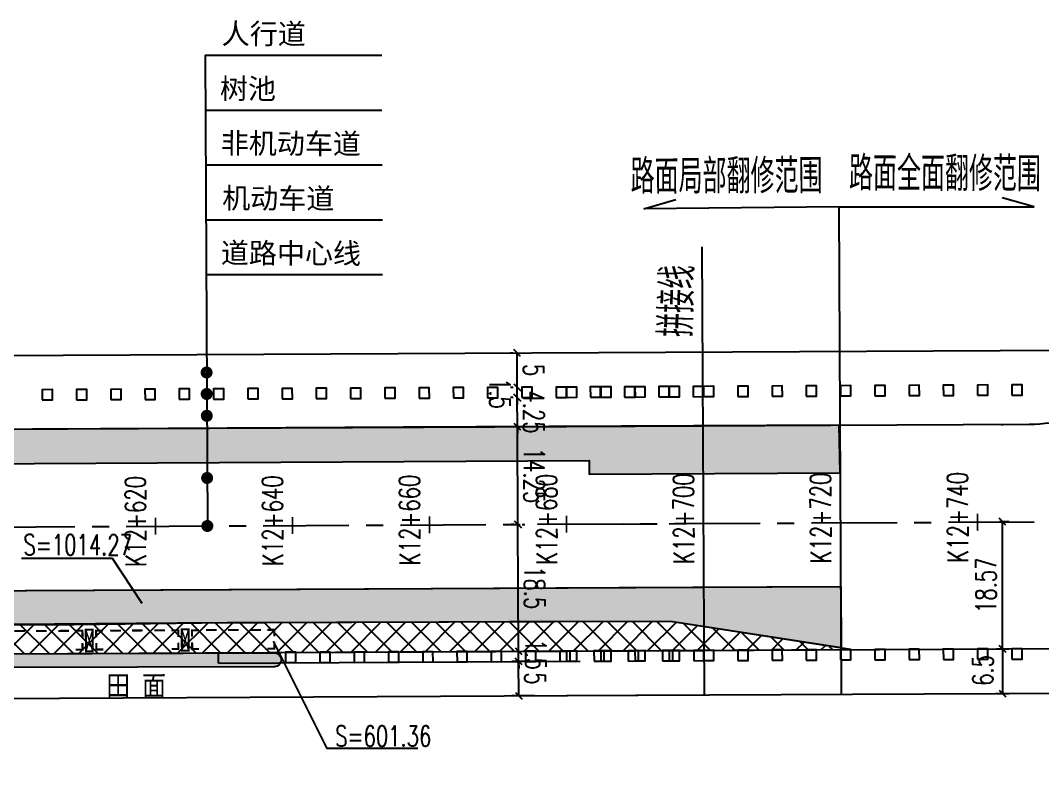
# Model space of a CAD drawing. Extents: x 113363 to 119694, y 18926 to 19620.
# Drawn here: x 116767.5 to 116916.7, y 19244.6 to 19353.6 of the extents above; entities that cross this region are included whole.
import ezdxf
from ezdxf.enums import TextEntityAlignment as Align

# ---------------------------------------------------------------- set-up
doc = ezdxf.new("R2010")
doc.units = 0
doc.linetypes.add('CENTER', pattern=[2, 1.25, -0.25, 0.25, -0.25])
doc.linetypes.add('CONTINOUS', pattern=[0])
for name, color, linetype in [('AXIS', 2, 'Continuous'), ('FW', 4, 'Continuous'), ('SGFW', 4, 'Continuous'), ('SZ-ZH-DIM', 7, 'Continuous'), ('人行道', 1, 'Continuous'), ('公交站', 3, 'Continuous'), ('功能带', 2, 'Continuous'), ('对应标注', 1, 'Continuous'), ('拼接线', 7, 'Continuous'), ('接图线', 1, 'Continuous'), ('树池绿化', 3, 'Continuous'), ('横断面宽度标注', 7, 'Continuous'), ('立道牙', 5, 'Continuous'), ('计量填充层1', 30, 'Continuous'), ('计量填充层2', 241, 'Continuous'), ('路网红线', 7, 'Continuous'), ('辅助填充', 3, 'Continuous')]:
    doc.layers.add(name, color=color, linetype=linetype)
doc.styles.add('H1', font='')
doc.styles.add('hysztext', font='txtd.shx', dxfattribs={"width": 0.7, "bigfont": 'hztxt.shx'})
doc.styles.add('HZTXT', font='ROMANS', dxfattribs={"width": 0.75, "bigfont": 'HZTXT'})
doc.styles.add('txtd', font='txtd.shx', dxfattribs={"width": 0.7, "bigfont": 'hztxt.shx'})
doc.styles.add('XBT', font='', dxfattribs={"width": 0.85})
doc.styles.get('H1').set_extended_font_data('宋体')
doc.styles.get('XBT').set_extended_font_data('宋体')
doc.dimstyles.get("Standard").update_dxf_attribs({"dimtxt": 3, "dimasz": 1, "dimexe": 1, "dimexo": 0.625, "dimgap": 0.9, "dimtad": 1, "dimdsep": 46, "dimtxsty": 'txtd', "dimblk": 'OBLIQUE', "dimcen": 0.09, "dimclrd": 256, "dimadec": 0, "dimazin": 0, "dimtfac": 1, "dimtix": 1, "dimtmove": 2, "dimatfit": 3, "dimfxl": 1, "dimtolj": 1, "dimtzin": 0, "dimlwd": -1, "dimarcsym": 0})

# ---------------------------------------------------------------- blocks, each defined once
blk = doc.blocks.new('_Oblique')
at = {"color": 0, "linetype": 'ByBlock', "lineweight": -2}
blk.add_line((-0.5, -0.5), (0.5, 0.5), dxfattribs=at)
blk = doc.blocks.new('*U294')
at = {"layer": '横断面宽度标注', "color": 0, "linetype": 'CONTINOUS', "lineweight": -2, "transparency": 16777216}
for p, q in [((116842.53, 19260.09), (116839.23, 19260.07)), ((116842.56, 19255.09), (116839.26, 19255.07))]:
    blk.add_line(p, q, dxfattribs=at)
at = {"layer": '横断面宽度标注', "linetype": 'CONTINOUS', "transparency": 16777216}
blk.add_line((116840.26, 19255.08), (116840.23, 19260.08), dxfattribs=at)
for p, rotation in [((116840.23, 19260.08), 90.28595695268815), ((116840.26, 19255.08), 270.2859569526881)]:
    blk.add_blockref('_Oblique', p, dxfattribs=dict(at, rotation=rotation))
at = {"layer": '横断面宽度标注', "color": 0, "linetype": 'CONTINOUS', "transparency": 16777216, "insert": (116842.64, 19257.59), "char_height": 3, "width": 0.000000001, "attachment_point": 5, "rotation": 270.286, "style": 'txtd'}
blk.add_mtext('\\A1;5', dxfattribs=at)
blk = doc.blocks.new('*U306')
at = {"layer": '横断面宽度标注', "color": 0, "linetype": 'CONTINOUS', "lineweight": -2, "transparency": 16777216}
for p, q in [((116839.6, 19261.57), (116839.22, 19261.57)), ((116842.53, 19260.09), (116839.23, 19260.07))]:
    blk.add_line(p, q, dxfattribs=at)
at = {"layer": '横断面宽度标注', "linetype": 'CONTINOUS', "transparency": 16777216}
for p, q in [((116840.22, 19261.58), (116840.22, 19262.57)), ((116840.23, 19260.08), (116840.22, 19261.58)), ((116840.23, 19260.08), (116840.24, 19259.08))]:
    blk.add_line(p, q, dxfattribs=at)
for p, rotation in [((116840.22, 19261.58), 270.2859569526877), ((116840.23, 19260.08), 90.28595695268774)]:
    blk.add_blockref('_Oblique', p, dxfattribs=dict(at, rotation=rotation))
at = {"layer": '横断面宽度标注', "color": 0, "linetype": 'CONTINOUS', "transparency": 16777216, "insert": (116842.76, 19261.08), "char_height": 3, "width": 0.000000001, "attachment_point": 5, "rotation": 270.286, "style": 'txtd'}
blk.add_mtext('\\A1;1.5', dxfattribs=at)
blk = doc.blocks.new('*U318')
at = {"layer": '横断面宽度标注', "color": 0, "linetype": 'CONTINOUS', "lineweight": -2, "transparency": 16777216}
for p, q in [((116839.51, 19280.07), (116839.13, 19280.07)), ((116840.85, 19261.58), (116841.22, 19261.58))]:
    blk.add_line(p, q, dxfattribs=at)
at = {"layer": '横断面宽度标注', "linetype": 'CONTINOUS', "transparency": 16777216}
blk.add_line((116840.22, 19261.58), (116840.13, 19280.07), dxfattribs=at)
for p, rotation in [((116840.13, 19280.07), 90.28595695268774), ((116840.22, 19261.58), 270.2859569526877)]:
    blk.add_blockref('_Oblique', p, dxfattribs=dict(at, rotation=rotation))
at = {"layer": '横断面宽度标注', "color": 0, "linetype": 'CONTINOUS', "transparency": 16777216, "insert": (116842.58, 19270.84), "char_height": 3, "width": 0.000000001, "attachment_point": 5, "rotation": 270.286, "style": 'txtd'}
blk.add_mtext('\\A1;18.5', dxfattribs=at)
blk = doc.blocks.new('*U330')
at = {"layer": '横断面宽度标注', "color": 0, "linetype": 'CONTINOUS', "lineweight": -2, "transparency": 16777216}
for p, q in [((116839.44, 19294.32), (116839.06, 19294.32)), ((116840.76, 19280.08), (116841.13, 19280.08))]:
    blk.add_line(p, q, dxfattribs=at)
at = {"layer": '横断面宽度标注', "linetype": 'CONTINOUS', "transparency": 16777216}
blk.add_line((116840.13, 19280.07), (116840.06, 19294.32), dxfattribs=at)
for p, rotation in [((116840.06, 19294.32), 90.28595695268774), ((116840.13, 19280.07), 270.2859569526877)]:
    blk.add_blockref('_Oblique', p, dxfattribs=dict(at, rotation=rotation))
at = {"layer": '横断面宽度标注', "color": 0, "linetype": 'CONTINOUS', "transparency": 16777216, "insert": (116842.5, 19287.21), "char_height": 3, "width": 0.000000001, "attachment_point": 5, "rotation": 270.286, "style": 'txtd'}
blk.add_mtext('\\A1;14.25', dxfattribs=at)
blk = doc.blocks.new('*U9')
at = {"layer": '横断面宽度标注', "color": 0, "linetype": 'CONTINOUS', "lineweight": -2, "transparency": 16777216}
for p, q in [((116839.42, 19298.57), (116839.04, 19298.57)), ((116839.44, 19294.32), (116839.06, 19294.32))]:
    blk.add_line(p, q, dxfattribs=at)
at = {"layer": '横断面宽度标注', "linetype": 'CONTINOUS', "transparency": 16777216}
for p, q in [((116840.04, 19298.57), (116840.03, 19299.57)), ((116840.06, 19294.32), (116840.04, 19298.57)), ((116840.06, 19294.32), (116840.06, 19293.32))]:
    blk.add_line(p, q, dxfattribs=at)
for p, rotation in [((116840.04, 19298.57), 270.2859569526877), ((116840.06, 19294.32), 90.28595695268774)]:
    blk.add_blockref('_Oblique', p, dxfattribs=dict(at, rotation=rotation))
at = {"layer": '横断面宽度标注', "color": 0, "linetype": 'CONTINOUS', "transparency": 16777216, "insert": (116842.45, 19296.46), "char_height": 3, "width": 0.000000001, "attachment_point": 5, "rotation": 270.286, "style": 'txtd'}
blk.add_mtext('\\A1;4.25', dxfattribs=at)
blk = doc.blocks.new('*U21')
at = {"layer": '横断面宽度标注', "color": 0, "linetype": 'CONTINOUS', "lineweight": -2, "transparency": 16777216}
for p, q in [((116839.41, 19300.07), (116839.03, 19300.07)), ((116839.42, 19298.57), (116839.04, 19298.57))]:
    blk.add_line(p, q, dxfattribs=at)
at = {"layer": '横断面宽度标注', "linetype": 'CONTINOUS', "transparency": 16777216}
for p, q in [((116840.03, 19300.07), (116840.03, 19301.07)), ((116840.04, 19298.57), (116840.03, 19300.07)), ((116840.04, 19298.57), (116840.04, 19297.57))]:
    blk.add_line(p, q, dxfattribs=at)
for p, rotation in [((116840.03, 19300.07), 270.2859569526877), ((116840.04, 19298.57), 90.28595695268774)]:
    blk.add_blockref('_Oblique', p, dxfattribs=dict(at, rotation=rotation))
at = {"layer": '横断面宽度标注', "color": 0, "linetype": 'CONTINOUS', "transparency": 16777216, "insert": (116837.5, 19299.18), "char_height": 3, "width": 0.000000001, "attachment_point": 5, "rotation": 270.286, "style": 'txtd'}
blk.add_mtext('\\A1;1.5', dxfattribs=at)
blk = doc.blocks.new('*U33')
at = {"layer": '横断面宽度标注', "color": 0, "linetype": 'CONTINOUS', "lineweight": -2, "transparency": 16777216}
for p, q in [((116839.38, 19305.07), (116839.01, 19305.07)), ((116839.41, 19300.07), (116839.03, 19300.07))]:
    blk.add_line(p, q, dxfattribs=at)
at = {"layer": '横断面宽度标注', "linetype": 'CONTINOUS', "transparency": 16777216}
blk.add_line((116840.03, 19300.07), (116840.01, 19305.07), dxfattribs=at)
for p, rotation in [((116840.01, 19305.07), 90.28595695268774), ((116840.03, 19300.07), 270.2859569526877)]:
    blk.add_blockref('_Oblique', p, dxfattribs=dict(at, rotation=rotation))
at = {"layer": '横断面宽度标注', "color": 0, "linetype": 'CONTINOUS', "transparency": 16777216, "insert": (116842.42, 19302.59), "char_height": 3, "width": 0.000000001, "attachment_point": 5, "rotation": 270.286, "style": 'txtd'}
blk.add_mtext('\\A1;5', dxfattribs=at)
blk = doc.blocks.new('*U40')
at = {"layer": '横断面宽度标注', "color": 0, "linetype": 'CONTINOUS', "lineweight": -2, "transparency": 16777216}
for p, q in [((116909.97, 19261.92), (116911.85, 19261.92)), ((116910, 19255.42), (116911.85, 19255.42))]:
    blk.add_line(p, q, dxfattribs=at)
at = {"layer": '横断面宽度标注', "linetype": 'CONTINOUS', "transparency": 16777216}
blk.add_line((116910.85, 19261.92), (116910.85, 19255.42), dxfattribs=at)
for p, rotation in [((116910.85, 19261.92), 90), ((116910.85, 19255.42), 270)]:
    blk.add_blockref('_Oblique', p, dxfattribs=dict(at, rotation=rotation))
at = {"layer": '横断面宽度标注', "color": 0, "linetype": 'CONTINOUS', "transparency": 16777216, "insert": (116907.99, 19258.79), "char_height": 3, "width": 0.000000001, "attachment_point": 5, "rotation": 90, "style": 'txtd'}
blk.add_mtext('\\A1;6.5', dxfattribs=at)
blk = doc.blocks.new('*U41')
at = {"layer": '横断面宽度标注', "color": 0, "linetype": 'CONTINOUS', "lineweight": -2, "transparency": 16777216}
for p, q in [((116910.44, 19280.49), (116911.85, 19280.49)), ((116909.97, 19261.92), (116911.85, 19261.92))]:
    blk.add_line(p, q, dxfattribs=at)
at = {"layer": '横断面宽度标注', "linetype": 'CONTINOUS', "transparency": 16777216}
blk.add_line((116910.85, 19261.92), (116910.85, 19280.49), dxfattribs=at)
for p, rotation in [((116910.85, 19280.49), 90), ((116910.85, 19261.92), 270)]:
    blk.add_blockref('_Oblique', p, dxfattribs=dict(at, rotation=rotation))
at = {"layer": '横断面宽度标注', "color": 0, "linetype": 'CONTINOUS', "transparency": 16777216, "insert": (116908.45, 19271.2), "char_height": 3, "width": 0.000000001, "attachment_point": 5, "rotation": 90, "style": 'txtd'}
blk.add_mtext('\\A1;18.57', dxfattribs=at)
blk = doc.blocks.new('11')
at = {"layer": '树池绿化', "linetype": 'CONTINOUS'}
blk.add_lwpolyline([(0, 0), (1.5, 0), (1.5, 1.5), (0, 1.5)], close=True, dxfattribs=at)
blk = doc.blocks.new('三位2')
at = {"layer": '公交站'}
blk.add_hatch(color=256, dxfattribs=at).paths.add_polyline_path([(17.66, -9.6, 0.999374), (18.44, -7.75), (-18.44, 7.75, 0.999374), (-19.21, 5.91)])
at = {"layer": '公交站', "linetype": 'Continuous'}
for points in [[(-17.53, 9.92, 0.3, 0.3, 0), (-17.16, 10.8, 0.3, 0.3, 0), (-16.23, 10.41, 0.3, 0.3, 0)], [(-17.86, 9.15, 0.3, 0.3, 0), (-18.23, 8.27, 0.3, 0.3, 0), (-17.29, 7.88, 0.3, 0.3, 0)], [(-13.83, 9.41, 0.3, 0.3, 0), (-15.27, 10.01, 0.3, 0.3, 0)], [(-10.89, 8.18, 0.3, 0.3, 0), (-12.34, 8.79, 0.3, 0.3, 0)], [(-7.89, 6.92, 0.3, 0.3, 0), (-9.33, 7.53, 0.3, 0.3, 0)], [(-6.46, 5.29, 0.3, 0.3, 0), (-6.09, 6.17, 0.3, 0.3, 0), (-7.03, 6.57, 0.3, 0.3, 0)], [(-5.87, 2.83, 0.2, 0.2, 0), (-5.58, 6.12, 0.2, 0.2, 0)], [(-6.79, 4.52, 0.3, 0.3, 0), (-7.15, 3.64, 0.3, 0.3, 0), (-8.09, 4.03, 0.3, 0.3, 0)], [(-4.65, 5.73, 0.2, 0.2, 0), (-6.79, 3.22, 0.2, 0.2, 0)], [(-4.62, 4.52, 0.3, 0.3, 0), (-4.25, 5.4, 0.3, 0.3, 0), (-3.31, 5.01, 0.3, 0.3, 0)], [(-0.92, 4.01, 0.3, 0.3, 0), (-2.36, 4.61, 0.3, 0.3, 0)], [(-4.94, 3.75, 0.3, 0.3, 0), (-5.31, 2.87, 0.3, 0.3, 0), (-4.37, 2.47, 0.3, 0.3, 0)], [(2.02, 2.78, 0.3, 0.3, 0), (0.58, 3.38, 0.3, 0.3, 0)], [(5.03, 1.52, 0.3, 0.3, 0), (3.59, 2.13, 0.3, 0.3, 0)], [(6.45, -0.11, 0.3, 0.3, 0), (6.82, 0.77, 0.3, 0.3, 0), (5.89, 1.16, 0.3, 0.3, 0)], [(8.26, 0.33, 0.2, 0.2, 0), (6.13, -2.18, 0.2, 0.2, 0)], [(7.05, -2.57, 0.2, 0.2, 0), (7.34, 0.72, 0.2, 0.2, 0)], [(8.3, -0.88, 0.3, 0.3, 0), (8.67, 0, 0.3, 0.3, 0), (9.6, -0.39, 0.3, 0.3, 0)], [(6.13, -0.88, 0.3, 0.3, 0), (5.76, -1.76, 0.3, 0.3, 0), (4.83, -1.37, 0.3, 0.3, 0)], [(12, -1.39, 0.3, 0.3, 0), (10.56, -0.79, 0.3, 0.3, 0)], [(7.98, -1.65, 0.3, 0.3, 0), (7.61, -2.54, 0.3, 0.3, 0), (8.54, -2.93, 0.3, 0.3, 0)], [(14.94, -2.62, 0.3, 0.3, 0), (13.5, -2.02, 0.3, 0.3, 0)], [(17.95, -3.88, 0.3, 0.3, 0), (16.5, -3.28, 0.3, 0.3, 0)], [(19.37, -5.51, 0.3, 0.3, 0), (19.74, -4.63, 0.3, 0.3, 0), (18.8, -4.24, 0.3, 0.3, 0)], [(19.05, -6.28, 0.3, 0.3, 0), (18.68, -7.17, 0.3, 0.3, 0), (17.74, -6.77, 0.3, 0.3, 0)]]:
    blk.add_lwpolyline(points, format="xyseb", dxfattribs=at)
at = {"layer": '公交站'}
blk.add_lwpolyline([(18.44, -7.75, -1), (17.66, -9.59), (-19.21, 5.91, -1), (-18.44, 7.75)], format="xyb", close=True, dxfattribs=at)
at = {"layer": '公交站', "linetype": 'Continuous'}
for points in [[(-4.65, 5.73, 0.3, 0.3, 0), (-5.58, 6.12, 0.3, 0.3, 0), (-6.79, 3.22, 0.3, 0.3, 0), (-5.87, 2.83, 0.3, 0.3, 0)], [(8.26, 0.33, 0.3, 0.3, 0), (7.34, 0.72, 0.3, 0.3, 0), (6.13, -2.18, 0.3, 0.3, 0), (7.05, -2.57, 0.3, 0.3, 0)]]:
    blk.add_lwpolyline(points, format="xyseb", close=True, dxfattribs=at)
at = {"layer": '公交站', "style": 'XBT', "width": 0.85}
blk.add_attdef('公交站台', text='', height=3, rotation=337.1616, dxfattribs=at).set_placement((-9.91, -3.65), align=Align.BOTTOM_LEFT)

msp = doc.modelspace()

# ---------------------------------------------------------------- hatches: boundary and pattern name
at = {"layer": '计量填充层1'}
h = msp.add_hatch(dxfattribs=at)
h.set_pattern_fill('NET', color=256, scale=0.8, angle=45, style=0)
h.paths.add_polyline_path([(116888.663, 19261.811), (116862.414, 19265.902), (116838.854, 19265.873), (116829.973, 19265.843), (116813.659, 19265.789), (116797.686, 19265.729), (116775.358, 19265.41), (116748.742, 19265.346), (116742.338, 19264.371), (116735.499, 19263.33), (116720.514, 19261.012), (116724.695, 19260.998), (116727.868, 19261.014), (116822.994, 19261.489), (116871.402, 19261.731)])
at = {"layer": '计量填充层2'}
h = msp.add_hatch(dxfattribs=at)
h.set_pattern_fill('ANSI33', color=256, scale=0.3, style=0)
h.paths.add_polyline_path([(116887.268, 19271.024), (116887.313, 19262.059), (116862.414, 19265.902), (116828.625, 19265.838), (116790.46, 19265.687), (116748.443, 19265.345), (116720.198, 19260.976), (116707.843, 19260.79), (116702.974, 19260.853), (116699.609, 19260.731), (116697.906, 19260.223), (116696.985, 19260.026), (116694.806, 19264.579), (116711.007, 19267.254), (116710.867, 19266.41), (116711.139, 19265.984), (116711.869, 19265.684), (116723.286, 19265.766), (116723.713, 19265.999), (116724.06, 19266.784), (116723.878, 19267.318), (116723.341, 19267.742), (116748.358, 19270.345), (116818.337, 19270.686), (116854.838, 19270.864)])
h.paths.add_polyline_path([(116759.778, 19293.924), (116755.137, 19294.008), (116746.375, 19294.759), (116741.404, 19295.52), (116735.207, 19296.541), (116729.199, 19297.379), (116722.684, 19297.873), (116682.668, 19297.789), (116682.698, 19291.789), (116710.832, 19291.846), (116711.259, 19292.757), (116711.828, 19292.935), (116722.41, 19292.987), (116723.216, 19292.979), (116723.859, 19292.593), (116724.282, 19292.044), (116724.467, 19288.71), (116850.513, 19289.414), (116850.524, 19287.414), (116887.186, 19287.607), (116887.039, 19294.557), (116823.44, 19294.263), (116789.056, 19294.07), (116769.254, 19293.96)])

# ---------------------------------------------------------------- linework, layer by layer
at = {"layer": 'AXIS', "color": 211, "linetype": 'CENTER', "ltscale": 10}
for p, q in [((113543.008, 19263.619), (119536.495, 19293.532)), ((116847.223, 19280.11), (116867.222, 19280.21))]:
    msp.add_line(p, q, dxfattribs=at)
at = {"layer": 'FW', "linetype": 'CONTINOUS'}
for p, q in [((116858.524, 19326.127), (116863.167, 19327.467)), ((116915.461, 19326.411), (116910.805, 19327.704)), ((116886.992, 19326.411), (116858.524, 19326.127)), ((116887.347, 19255.31), (116886.992, 19326.411)), ((116886.992, 19326.411), (116915.461, 19326.411)), ((116867.347, 19255.21), (116867.021, 19320.547))]:
    msp.add_line(p, q, dxfattribs=at)
at = {"layer": 'SZ-ZH-DIM'}
for points in [[(116787.217, 19281.061, 0.25, 0.25, 0), (116787.23, 19278.561, 0.25, 0.25, 0)], [(116807.217, 19281.161, 0.25, 0.25, 0), (116807.229, 19278.661, 0.25, 0.25, 0)], [(116827.217, 19281.26, 0.25, 0.25, 0), (116827.229, 19278.76, 0.25, 0.25, 0)], [(116847.216, 19281.36, 0.25, 0.25, 0), (116847.229, 19278.86, 0.25, 0.25, 0)], [(116847.216, 19281.36, 0.25, 0.25, 0), (116847.229, 19278.86, 0.25, 0.25, 0)], [(116847.216, 19281.36, 0.25, 0.25, 0), (116847.229, 19278.86, 0.25, 0.25, 0)], [(116867.216, 19281.46, 0.25, 0.25, 0), (116867.229, 19278.96, 0.25, 0.25, 0)], [(116867.216, 19281.46, 0.25, 0.25, 0), (116867.229, 19278.96, 0.25, 0.25, 0)], [(116887.216, 19281.56, 0.25, 0.25, 0), (116887.228, 19279.06, 0.25, 0.25, 0)], [(116907.216, 19281.66, 0.25, 0.25, 0), (116907.228, 19279.16, 0.25, 0.25, 0)]]:
    msp.add_lwpolyline(points, format="xyseb", dxfattribs=at)
at = {"layer": '人行道', "ltscale": 10}
for p, q in [((116759.19, 19304.671), (116930.307, 19305.525)), ((116847.223, 19255.11), (116954.994, 19255.648)), ((116847.223, 19255.11), (116954.994, 19255.648)), ((116847.223, 19255.11), (116867.347, 19255.21)), ((116847.223, 19255.11), (116867.347, 19255.21))]:
    msp.add_line(p, q, dxfattribs=at)
at = {"layer": '功能带', "linetype": 'CONTINOUS'}
for p, q in [((116794.457, 19348.518), (116794.8, 19279.849)), ((116794.457, 19348.518), (116820.247, 19348.518)), ((116794.457, 19340.518), (116820.286, 19340.518)), ((116794.497, 19332.518), (116820.326, 19332.518)), ((116794.537, 19324.518), (116820.366, 19324.518)), ((116794.537, 19316.518), (116820.366, 19316.518))]:
    msp.add_line(p, q, dxfattribs=at)
for points in [[(116794.313, 19302.235, 1, 1, 1), (116795.063, 19302.235, 1, 1, 1)], [(116794.329, 19299.104, 1, 1, 1), (116795.079, 19299.104, 1, 1, 1)], [(116794.345, 19295.918, 1, 1, 1), (116795.095, 19295.918, 1, 1, 1)], [(116794.39, 19286.848, 1, 1, 1), (116795.14, 19286.848, 1, 1, 1)], [(116794.425, 19279.849, 1, 1, 1), (116795.175, 19279.849, 1, 1, 1)]]:
    msp.add_lwpolyline(points, format="xyseb", close=True, dxfattribs=at)
at = {"layer": '对应标注', "linetype": 'CONTINOUS'}
for p, q in [((116780.975, 19275.124), (116767.68, 19275.124)), ((116785.302, 19268.524), (116780.975, 19275.124)), ((116804.422, 19263.067), (116812.225, 19247.391)), ((116825.52, 19247.391), (116812.225, 19247.391))]:
    msp.add_line(p, q, dxfattribs=at)
at = {"layer": '拼接线'}
msp.add_line((116867.347, 19255.21), (116867.021, 19320.547), dxfattribs=at)
at = {"layer": '接图线', "linetype": 'CONTINOUS'}
msp.add_line((116867.347, 19255.21), (116867.021, 19320.547), dxfattribs=at)
at = {"layer": '树池绿化', "linetype": 'CONTINOUS'}
for q in [(116796.419, 19261.356), (116796.419, 19261.356), (116849.19, 19260.12)]:
    msp.add_line((116796.427, 19259.856), q, dxfattribs=at)
at = {"layer": '立道牙'}
for p, q in [((116759.19, 19293.921), (116847.151, 19294.36)), ((116847.223, 19294.36), (116867.151, 19294.46)), ((116759.19, 19261.171), (116847.315, 19261.61)), ((116847.223, 19261.61), (116867.315, 19261.71))]:
    msp.add_line(p, q, dxfattribs=at)
at = {"layer": '立道牙', "ltscale": 10}
for p, q in [((116847.223, 19294.36), (116914.747, 19294.697)), ((116910.642, 19294.633), (116910.933, 19294.634)), ((116847.223, 19261.61), (116951.5, 19262.13))]:
    msp.add_line(p, q, dxfattribs=at)
msp.add_arc((116914.622, 19319.697), 25, 270.28596, 299.00517, dxfattribs=at)
at = {"layer": '计量填充层1'}
msp.add_lwpolyline([(116888.663, 19261.811), (116862.414, 19265.902), (116838.854, 19265.873), (116829.973, 19265.843), (116813.659, 19265.789), (116797.686, 19265.729), (116775.358, 19265.41), (116748.742, 19265.346), (116742.338, 19264.371), (116735.499, 19263.33), (116720.514, 19261.012), (116724.695, 19260.998), (116727.868, 19261.014), (116822.994, 19261.489), (116871.402, 19261.731)], close=True, dxfattribs=at)
at = {"layer": '计量填充层2'}
for p, q in [((116867.269, 19270.925), (116887.268, 19271.024)), ((116887.268, 19271.024), (116887.313, 19262.059))]:
    msp.add_line(p, q, dxfattribs=at)
for points in [[(116682.698, 19291.789), (116710.832, 19291.846), (116710.952, 19292.416), (116711.259, 19292.757), (116711.637, 19292.966), (116722.41, 19292.987), (116723.574, 19292.849), (116724.273, 19292.2), (116724.467, 19288.71), (116850.513, 19289.414), (116850.524, 19287.414), (116887.186, 19287.607)], [(116694.806, 19264.579), (116711.007, 19267.254), (116710.867, 19266.41), (116711.097, 19266.003), (116711.828, 19265.684), (116714.733, 19265.699), (116721.242, 19265.731), (116723.4, 19265.8), (116723.662, 19265.941), (116723.931, 19266.246), (116724.039, 19266.532), (116724.043, 19266.932), (116723.858, 19267.345), (116723.516, 19267.631), (116723.341, 19267.742), (116748.358, 19270.345), (116867.269, 19270.925)]]:
    msp.add_lwpolyline(points, dxfattribs=at)
at = {"layer": '路网红线', "ltscale": 10}
msp.add_line((116759.19, 19254.67), (116847.347, 19255.11), dxfattribs=at)
at = {"layer": '辅助填充', "linetype": 'CONTINOUS'}
msp.add_lwpolyline([(116759.778, 19293.924), (116755.137, 19294.008), (116746.375, 19294.759), (116741.404, 19295.52), (116735.207, 19296.541), (116729.199, 19297.379), (116722.684, 19297.873), (116682.668, 19297.789), (116682.698, 19291.789), (116710.832, 19291.846), (116711.259, 19292.757), (116711.828, 19292.935), (116722.41, 19292.987), (116723.216, 19292.979), (116723.859, 19292.593), (116724.282, 19292.044), (116724.467, 19288.71), (116850.513, 19289.414), (116850.524, 19287.414), (116887.186, 19287.607), (116887.039, 19294.557), (116823.44, 19294.263), (116789.056, 19294.07), (116769.254, 19293.96)], close=True, dxfattribs=at)
msp.add_lwpolyline([(116748.358, 19270.345), (116818.337, 19270.686), (116854.838, 19270.864), (116887.268, 19271.024), (116887.313, 19262.059), (116862.414, 19265.902), (116828.625, 19265.838), (116790.46, 19265.687), (116748.443, 19265.345)], dxfattribs=at)

# ---------------------------------------------------------------- block references
at = {"linetype": 'ByBlock', "rotation": 0.2859569522687953}
for p in [(116847.223, 19298.61), (116852.222, 19298.635), (116857.222, 19298.66), (116862.222, 19298.685), (116867.222, 19298.71), (116872.222, 19298.735), (116877.222, 19298.76), (116882.222, 19298.785), (116887.222, 19298.81), (116892.222, 19298.835), (116897.222, 19298.86), (116902.222, 19298.885), (116907.222, 19298.91), (116912.222, 19298.935), (116847.223, 19260.11), (116852.222, 19260.135), (116857.222, 19260.16), (116862.222, 19260.185), (116867.222, 19260.21), (116872.222, 19260.235), (116877.222, 19260.26), (116882.222, 19260.285), (116887.222, 19260.31), (116892.222, 19260.335), (116897.222, 19260.359), (116902.222, 19260.384), (116907.222, 19260.409), (116912.222, 19260.434)]:
    msp.add_blockref('11', p, dxfattribs=at)
at = {"layer": '公交站'}
ref = msp.add_blockref('三位2', (116784.586, 19261.261), dxfattribs=dict(at, rotation=22.98098373823461))
ref.add_attrib('公交站台', '田 面', dxfattribs={"height": 3, "rotation": 0.14257, "style": 'XBT', "width": 0.85}).set_placement((116780.061, 19254.147), align=Align.BOTTOM_LEFT)
at = {"layer": '立道牙', "linetype": 'CONTINOUS', "rotation": 0.2859569522687953}
for p in [(116830.702, 19298.528), (116835.702, 19298.553), (116840.702, 19298.578), (116845.702, 19298.603), (116850.702, 19298.628), (116855.702, 19298.653), (116860.702, 19298.678), (116865.702, 19298.703), (116770.703, 19298.228), (116775.703, 19298.253), (116780.703, 19298.278), (116785.703, 19298.303), (116790.703, 19298.328), (116795.703, 19298.353), (116800.702, 19298.378), (116805.702, 19298.403), (116810.702, 19298.428), (116815.702, 19298.453), (116820.702, 19298.478), (116825.702, 19298.503), (116806.209, 19259.93), (116811.238, 19259.93), (116816.238, 19259.955), (116821.238, 19259.98), (116826.238, 19260.005), (116831.238, 19260.03), (116836.238, 19260.055), (116841.238, 19260.08), (116846.238, 19260.105), (116851.237, 19260.13), (116856.237, 19260.155), (116861.237, 19260.18), (116865.822, 19260.203)]:
    msp.add_blockref('11', p, dxfattribs=at)

# ---------------------------------------------------------------- texts
at = {"layer": 'SGFW', "linetype": 'Continuous', "style": 'HZTXT', "width": 0.7}
for s, rotation, p in [('路面全面翻修范围', 359.68101, (116888.441, 19328.797, 145)), ('路面局部翻修范围', 0.14697, (116856.59, 19328.307, 145)), ('拼接线', 88.29054, (116865.667, 19307.353, 145))]:
    msp.add_text(s, height=5, rotation=rotation, dxfattribs=at).set_placement(p)
at = {"layer": 'SZ-ZH-DIM', "style": 'hysztext', "width": 0.7}
for s, p in [(' K12+620', (116786.723, 19279.808)), (' K12+640', (116806.723, 19279.908)), (' K12+660', (116826.723, 19280.008)), (' K12+680', (116846.723, 19280.108)), (' K12+680', (116846.723, 19280.108)), (' K12+700', (116866.722, 19280.207)), (' K12+700', (116866.722, 19280.207)), (' K12+720', (116886.722, 19280.307)), (' K12+740', (116906.722, 19280.407))]:
    msp.add_text(s, height=3, rotation=90.28596, dxfattribs=at).set_placement(p, align=Align.BOTTOM_CENTER)
at = {"layer": '功能带', "linetype": 'CONTINOUS', "style": 'H1'}
for tag, text, p in [('人行道', '人行道', (116803.022, 19350.135)), ('树池', '树池', (116800.715, 19342.135)), ('非机动车道', '非机动车道', (116806.977, 19334.135)), ('机动车道', '机动车道', (116805.15, 19326.135)), ('道路中心线', '道路中心线', (116806.989, 19318.135))]:
    msp.add_attdef(tag, text=text, height=3, rotation=359.71404, dxfattribs=at).set_placement(p, align=Align.CENTER)
at = {"layer": '对应标注', "linetype": 'CONTINOUS', "style": 'txtd', "width": 0.7}
for s, p in [('S=1014.27', (116767.958, 19275.61)), ('S=601.36', (116813.452, 19247.711))]:
    msp.add_text(s, height=3, dxfattribs=at).set_placement(p)
at = {"layer": '拼接线', "style": 'HZTXT', "width": 0.7}
msp.add_text('拼接线', height=5, rotation=88.29054, dxfattribs=at).set_placement((116865.667, 19307.353, 145))
at = {"layer": '接图线', "linetype": 'Continuous', "style": 'HZTXT', "width": 0.7}
msp.add_text('拼接线', height=5, rotation=88.29054, dxfattribs=at).set_placement((116865.667, 19307.353, 145))

# ---------------------------------------------------------------- dimensions: what is measured, and where the dimension line sits
at = {"layer": '横断面宽度标注', "linetype": 'CONTINOUS'}
for base, p1, p2, angle, picture, middle in [((116840.006, 19305.074), (116840.033, 19300.075), (116840.008, 19305.074), 270.28596, '*U33', (116842.419, 19302.586)), ((116840.039, 19298.575), (116840.062, 19294.325), (116840.041, 19298.575), 270.28596, '*U9', (116842.449, 19296.462)), ((116840.06, 19294.325), (116840.131, 19280.075), (116840.062, 19294.325), 270.28596, '*U330', (116842.495, 19287.212)), ((116910.852, 19280.486), (116909.34, 19261.92), (116909.813, 19280.486), 90, '*U41', (116908.452, 19271.203)), ((116840.131, 19280.075), (116840.223, 19261.575), (116840.131, 19280.075), 270.28596, '*U318', (116842.577, 19270.837))]:
    dim = msp.add_linear_dim(base=base, p1=p1, p2=p2, angle=angle, dimstyle='Standard', dxfattribs=at)
    dim.commit()
    dim.dimension.update_dxf_attribs({"geometry": picture, "text_midpoint": middle})
for base, p1, p2, angle, picture, middle in [((116840.031, 19300.075), (116840.041, 19298.575), (116840.033, 19300.075), 270.28596, '*U21', (116837.497, 19299.181)), ((116840.223, 19261.575), (116843.159, 19260.09), (116840.223, 19261.575), 270.28596, '*U306', (116842.76, 19261.081)), ((116910.847, 19255.42), (116909.344, 19261.92), (116909.377, 19255.42), 90, '*U40', (116907.989, 19258.792))]:
    dim = msp.add_linear_dim(base=base, p1=p1, p2=p2, angle=angle, dimstyle='Standard', dxfattribs=at)
    dim.commit()
    dim.dimension.update_dxf_attribs({"geometry": picture, "text_midpoint": middle, "dimtype": 160})
dim = msp.add_aligned_dim(p1=(116843.184, 19255.09), p2=(116843.159, 19260.09), distance=2.928, dimstyle='Standard', dxfattribs=at)
dim.commit()
dim.dimension.update_dxf_attribs({"geometry": '*U294', "text_midpoint": (116842.643, 19257.587)})

doc.saveas('drawing.dxf')
